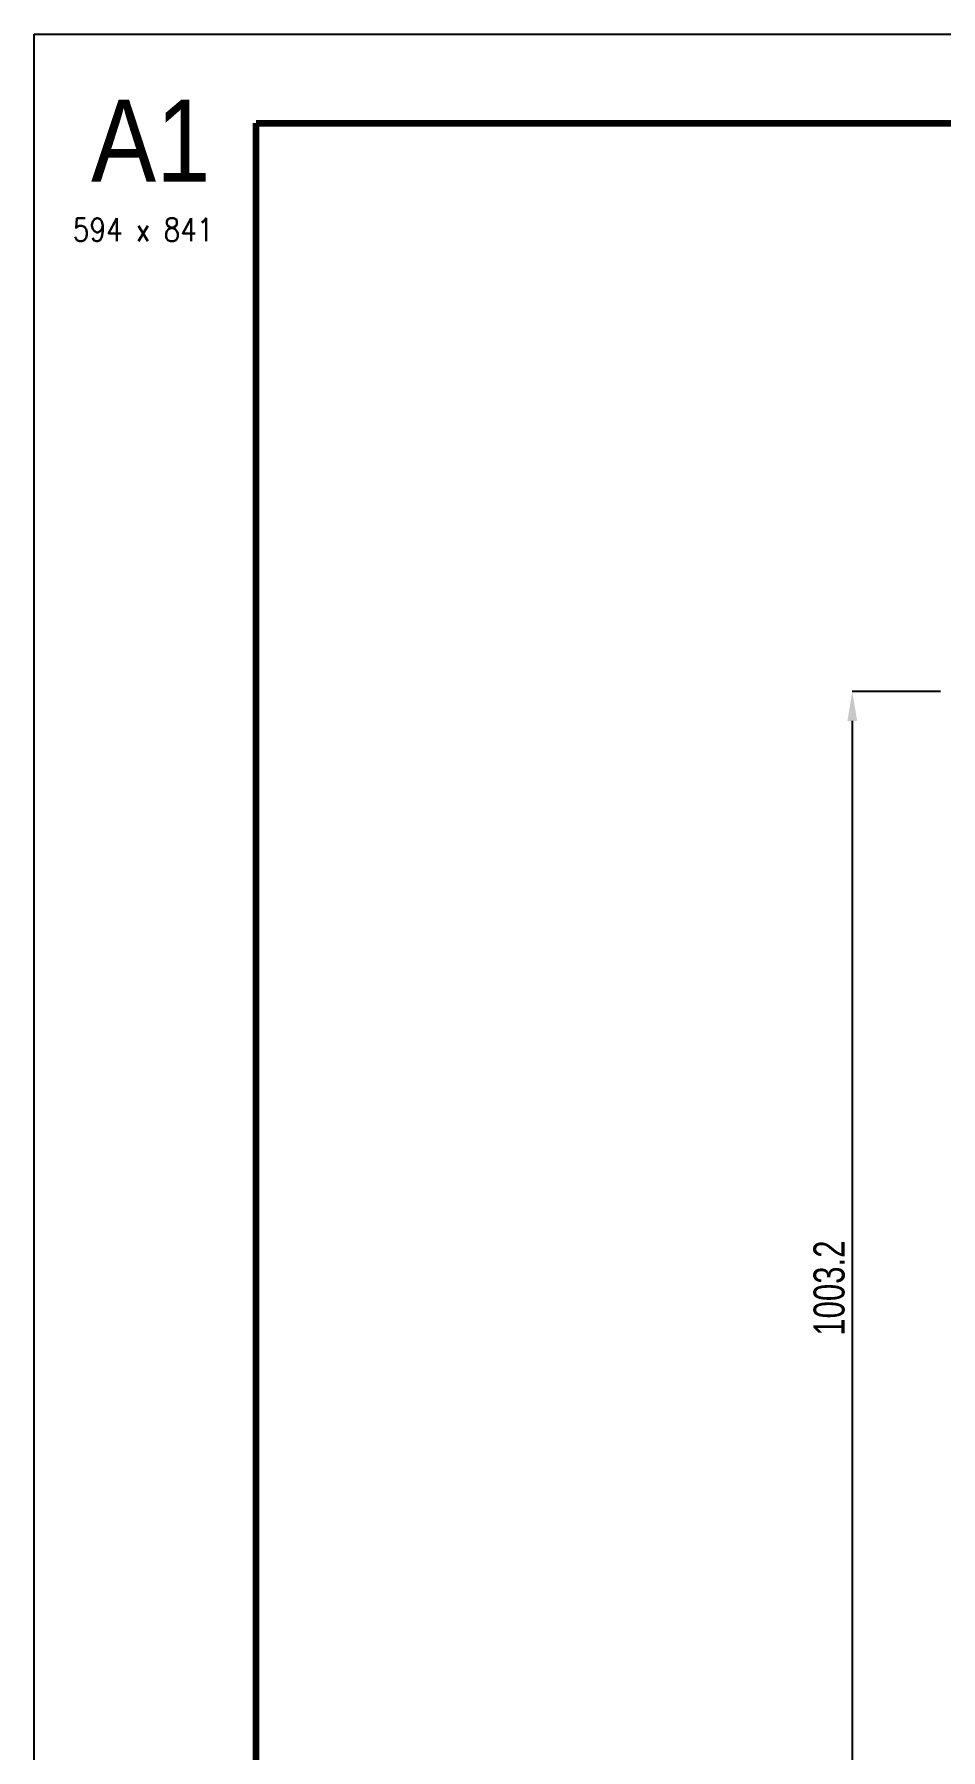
# Model space of a CAD drawing. Header units: millimetres. Extents: x 5983 to 6824, y 1301 to 1895.
# Drawn here: x 5983.3 to 6085.4, y 1701.5 to 1894.7 of the extents above; entities that cross this region are included whole.
import ezdxf

# ---------------------------------------------------------------- set-up
doc = ezdxf.new("R2010")
doc.units = ezdxf.units.MM
doc.linetypes.add('SLD-Sólida', pattern=[0])
doc.layers.add('COTA', color=1, linetype='SLD-Sólida')
doc.layers.add('FOLHA', color=7, linetype='Continuous')
doc.styles.add('RMN', font='ROMANS9.SHX', dxfattribs={"width": 0.85})
doc.styles.add('SLDTEXTSTYLE5', font='TXT', dxfattribs={"width": 0.75})
doc.styles.add('SSN', font='sas_____.pfb', dxfattribs={"width": 0.85})

msp = doc.modelspace()

# ---------------------------------------------------------------- linework, layer by layer
at = {"layer": 'COTA'}
for p, q in [((6085.39, 1820.7), (6075.45, 1820.7)), ((6075.45, 1817.39), (6075.45, 1690.24))]:
    msp.add_line(p, q, dxfattribs=at)
msp.add_solid([(6074.9, 1817.39), (6076, 1817.39), (6075.45, 1820.7)], dxfattribs=at)
at = {"layer": 'FOLHA', "color": 9, "lineweight": 100}
for p, q in [((6008.25, 1884.75), (6814.25, 1884.75)), ((6008.25, 1310.75), (6008.25, 1884.75))]:
    msp.add_line(p, q, dxfattribs=at)
at = {"layer": 'FOLHA'}
msp.add_lwpolyline([(5983.25, 1894.75), (6824.25, 1894.75), (6824.25, 1300.75), (5983.25, 1300.75)], close=True, dxfattribs=at)

# ---------------------------------------------------------------- texts
at = {"layer": 'COTA', "style": 'SLDTEXTSTYLE5', "width": 0.75}
msp.add_text('1003.2', height=3.5, rotation=90, dxfattribs=at).set_placement((6074.58, 1748.13))
at = {"layer": 'FOLHA', "color": 1, "style": 'SSN', "width": 0.85}
msp.add_text('A1', height=9.265, dxfattribs=at).set_placement((5989.65, 1878.13))
at = {"layer": 'FOLHA', "style": 'RMN', "width": 0.85}
msp.add_text('594 x 841', height=2.58, dxfattribs=at).set_placement((5987.58, 1871.45))

doc.saveas('drawing.dxf')
